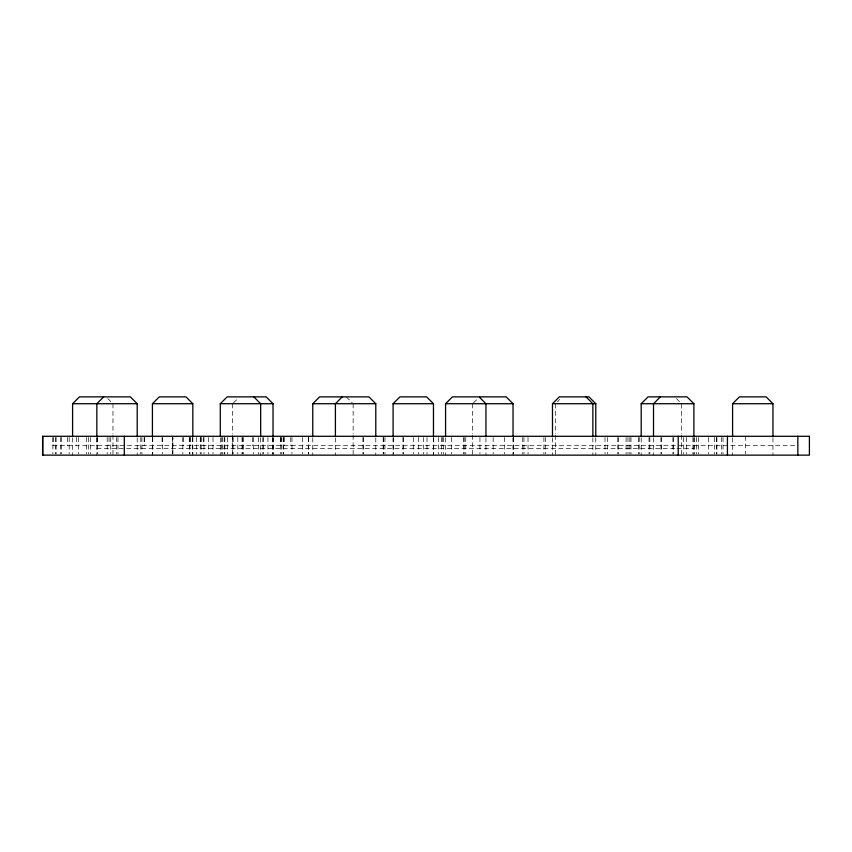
<?xml version="1.0" encoding="UTF-8"?>
<svg xmlns="http://www.w3.org/2000/svg" width="852" height="852" viewBox="0 0 852 852"><rect width="100%" height="100%" fill="white"/><g stroke="black" fill="none" stroke-linecap="round" stroke-linejoin="round"><path stroke-width="0.64" stroke-dasharray="4.26 3.19" d="M233.512 402.858L237.793 398.576M473.52 402.858L477.812 398.576M557.123 402.006L559.7 399.428M52.899 445.702L796.726 445.702M96.84 448.567L675.657 448.567M676.957 448.567L693.89 448.567M676.424 398.576L680.716 402.858M346.285 396.862L352.291 402.858M107.821 398.576L112.102 402.858M772.956 437.832L772.956 455.138M745.649 436.288L745.649 453.882M732.582 437.832L732.582 455.138M723.018 437.459L723.018 453.967M721.335 437.459L721.335 453.967M716.905 437.459L716.905 453.967M716.415 437.459L716.415 453.967M714.466 437.459L714.466 453.967M708.576 437.459L708.576 453.967M698.363 437.459L698.363 453.967M696.531 437.459L696.531 453.967M694.252 437.459L694.252 453.967M693.89 437.832L693.89 455.138M692.921 437.459L692.921 453.967M686.467 437.459L686.467 453.967M683.677 437.459L683.677 453.967M681.568 403.72L681.568 433.892M681.568 435.212L681.568 455.138M673.698 437.459L673.698 453.967M672.92 437.459L672.92 453.967M661.386 437.459L661.386 453.967M660.939 437.459L660.939 453.967M653.516 437.832L653.516 455.138M649.842 437.459L649.842 453.967M649.043 437.459L649.043 453.967M641.194 437.832L641.194 455.138M639.085 437.459L639.085 453.967M638.83 437.459L638.83 453.967M630.991 437.459L630.991 453.967M629.852 437.459L629.852 453.967M627.967 437.459L627.967 453.967M626.082 437.459L626.082 453.967M618.115 437.459L618.115 453.967M617.988 437.459L617.988 453.967M607.444 437.459L607.444 453.967M605.005 437.459L605.005 453.967M595.782 437.832L595.782 455.138M592.854 437.832L592.854 455.138M555.408 403.72L555.408 433.892M555.408 435.212L555.408 455.138M552.479 437.832L552.479 455.138M545.461 437.459L545.461 453.967M543.906 437.459L543.906 453.967M528.006 437.459L528.059 453.967M523.948 437.459L523.948 453.967M522.723 437.459L522.723 453.967M513.671 437.459L513.66 453.967M513.213 437.459L513.213 453.967M513.042 437.832L513.042 455.138M504.512 437.459L504.512 453.967M493.159 437.459L493.159 453.967M485.949 437.832L485.949 455.138M479.942 437.459L479.942 453.967M472.668 403.72L472.668 433.892M472.668 435.212L472.668 455.138M465.756 437.459L465.756 453.967M464.191 437.459L464.191 453.967M463.318 437.459L463.318 453.967M451.581 437.459L451.581 453.967M445.575 437.832L445.575 455.138M443.296 437.459L443.296 453.967M442.561 437.459L442.561 445.702M441.602 437.459L441.602 453.967M438.365 437.459L438.365 453.967M433.466 437.832L433.466 455.138M433.306 437.459L433.306 453.967M427.012 437.459L427.012 453.967M423.646 437.459L423.646 453.967M418.534 437.459L418.492 453.967M413.284 437.459L413.284 453.967M403.433 437.459L403.433 453.967M402.921 437.459L402.921 453.967M393.262 437.459L393.262 453.967M393.091 437.832L393.091 455.138M384.966 437.459L384.966 453.967M383.507 437.459L383.507 453.967M383.144 437.459L383.144 453.967M375.785 437.832L375.785 455.138M363.144 437.459L363.144 453.967M363.09 437.459L363.09 453.967M353.143 403.72L353.143 433.892M353.143 435.212L353.143 455.138M335.411 437.832L335.411 455.138M312.769 437.832L312.769 455.138M308.669 437.459L308.669 453.967M308.445 437.459L308.445 453.967M302.481 437.459L302.481 453.967M291.97 437.459L291.97 453.967M290.724 437.459L290.724 445.702M284.483 437.459L284.483 445.702M283.663 437.459L283.663 453.967M283.141 437.459L283.141 453.967M281.501 437.459L281.501 453.967M280.883 437.459L280.883 445.702M280.713 437.459L280.713 453.967M273.268 437.459L273.268 453.967M273.023 437.832L273.023 455.138M272.502 437.459L272.576 453.967M267.943 437.459L267.943 453.967M263.641 437.459L263.641 453.967M262.789 437.459L262.789 453.967M260.659 437.832L260.659 455.138M258.475 437.459L258.475 453.967M253.31 437.459L253.278 453.967M252.394 437.459L252.394 445.702M243.15 437.459L243.15 453.967M242.884 437.459L242.884 453.967M242.032 437.459L242.032 453.967M237.804 437.459L237.804 453.967M233.171 437.459L233.171 453.967M232.649 403.72L232.649 433.892M232.649 435.212L232.649 455.138M232.415 437.459L232.415 453.967M227.644 437.459L227.644 453.967M224.8 437.459L224.8 453.967M224.172 437.459L224.172 453.967M222.468 437.459L222.478 453.967M221.477 437.459L221.477 453.967M220.295 437.832L220.295 455.138M213.011 437.459L213.011 453.967M208.378 437.459L208.378 453.967M203.99 437.459L203.99 453.967M203.245 437.459L203.245 445.702M201.136 437.459L201.136 453.967M200.859 437.459L200.859 445.702M200.241 437.459L200.241 453.967M196.471 437.459L196.471 453.967M192.871 437.459L192.829 455.138M192.52 437.459L192.52 453.967M190.23 437.459L190.23 445.702M189.921 437.459L189.921 453.967M189.698 437.459L189.698 453.967M183.212 437.459L183.212 445.702M182.829 437.459L182.829 453.967M172.445 437.459L172.445 453.967M162.455 437.459L162.455 453.967M162.072 437.459L162.072 445.702M152.764 437.459L152.764 453.967M152.423 437.459L152.423 455.138M144.435 437.459L144.435 445.702M144.148 437.459L144.148 445.702M141.922 437.459L141.922 453.967M140.772 437.459L140.772 453.967M137.204 437.832L137.204 455.138M117.981 437.459L117.981 453.967M116.373 437.459L116.373 453.967M112.965 403.72L112.965 433.892M112.965 435.212L112.965 455.138M110.739 437.459L110.739 453.967M109.056 437.459L109.056 445.702M107.182 437.459L107.182 453.967M97.341 437.545L97.341 453.882M97 437.459L97 445.702M96.84 437.832L96.84 455.138M90.546 437.459L90.546 453.967M88.555 437.459L88.555 453.967M86.542 437.459L86.542 453.967M78.373 437.459L78.373 453.967M76.499 437.459L76.499 445.702M72.59 437.832L72.59 455.138M69.182 437.459L69.182 453.967M67.564 437.459L67.564 445.702M61.589 437.459L61.589 453.967M60.354 437.459L60.354 453.967M56.136 437.459L56.136 453.967M55.359 437.459L55.359 453.967M53.165 437.459L53.165 445.702M52.899 437.459L52.899 453.967M172.839 453.967L172.839 437.459L172.732 453.967"/><path stroke-width="1.28" d="M72.59 436.522L72.59 403.72L79.449 396.862L130.356 396.862L137.204 403.72L137.204 436.522M103.688 396.862L96.84 403.72L96.84 436.522M152.423 436.522L152.423 403.72L159.281 396.862L185.97 396.862L192.829 403.72L192.829 436.522M220.295 436.522L220.295 403.72L227.143 396.862L266.165 396.862L273.023 403.72L273.023 436.522M312.769 436.522L312.769 403.72L319.628 396.862L368.927 396.862L375.785 403.72L375.785 436.522M342.27 396.862L335.411 403.72L335.411 436.522M393.091 436.522L393.091 403.72L399.95 396.862L426.607 396.862L433.466 403.72L433.466 436.522M445.575 436.522L445.575 403.72L452.433 396.862L479.09 396.862L485.949 403.72L485.949 436.522M552.479 436.522L552.479 403.72L559.338 396.862L588.924 396.862L595.782 403.72L595.782 436.522M641.194 436.522L641.194 403.72L648.053 396.862L687.031 396.862L693.89 403.72L693.89 436.522M660.375 396.862L653.516 403.72L653.516 436.522M732.582 436.522L732.582 403.72L739.44 396.862L766.097 396.862L772.956 403.72L772.956 436.522M479.516 396.862L506.184 396.862L513.042 403.72L513.042 436.522M72.59 403.72L137.204 403.72M152.423 403.72L192.829 403.72M220.295 403.72L273.023 403.72M312.769 403.72L375.785 403.72M393.091 403.72L433.466 403.72M445.575 403.72L513.042 403.72M552.479 403.72L595.782 403.72M641.194 403.72L693.89 403.72M732.582 403.72L772.956 403.72M586.006 396.862L592.854 403.72L592.854 436.522M253.811 396.862L260.659 403.72L260.659 436.522M797.845 436.288L797.845 455.138M727.427 436.288L727.427 455.138M678.213 436.288L678.213 455.138M124.307 436.288L124.307 455.138M42.749 436.288L42.749 455.138M809.4 436.288L42.6 436.288L42.6 455.138L809.4 455.138L809.4 436.288"/></g></svg>
